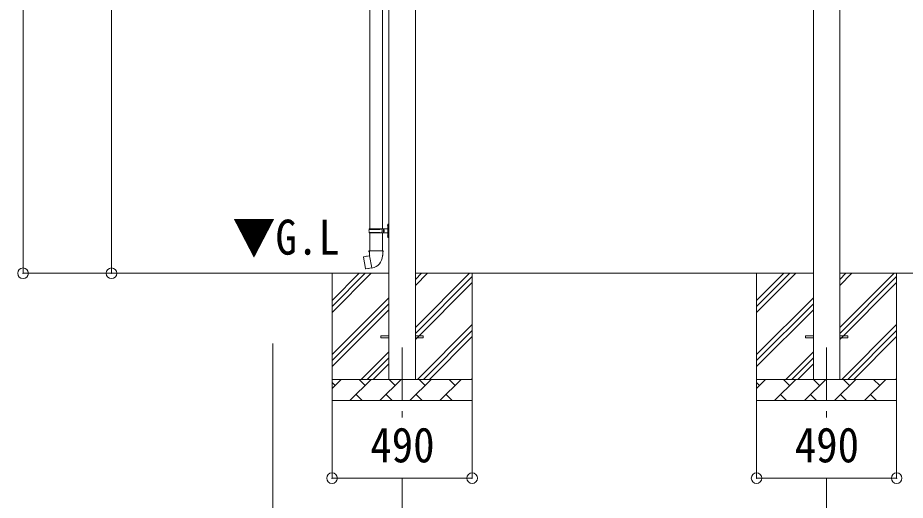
# Model space of a CAD drawing. Units: millimetres at full size, sheet at 1:50; details may follow other scales. Extents: x -14053 to 14053, y -9700 to 9700.
# Drawn here: x -132 to 4049, y -6950 to -4675 of the extents above; entities that cross this region are included whole.
import ezdxf
from ezdxf.enums import TextEntityAlignment as Align

# ---------------------------------------------------------------- set-up
doc = ezdxf.new("R2010")
doc.units = ezdxf.units.MM
doc.header["$LTSCALE"] = 50
doc.header["$PDMODE"] = 32
doc.header["$PDSIZE"] = 50
doc.linetypes.add('DOUBLE_CHAIN1', pattern=[8.8, 5, -1, 0.6, -0.6, 0.6, -1])
for name, color, linetype, lineweight in [('0-0_0', 7, 'Continuous', 9), ('0-1_Defpoints', 4, 'Continuous', 9), ('0-2_TEXT1', 7, 'Continuous', 9), ('0-6_PARTS1', 6, 'Continuous', 9)]:
    doc.layers.add(name, color=color, linetype=linetype, lineweight=lineweight)
doc.styles.add('ＭＳ ゴシック', font='')
doc.styles.get('ＭＳ ゴシック').set_extended_font_data('MS Gothic')

msp = doc.modelspace()

# ---------------------------------------------------------------- linework, layer by layer
at = {"layer": '0-0_0'}
for p, q in [((1616.18, -5879.79), (20.38, -5879.79)), ((1348.68, -5879.79), (1348.68, -6479.79)), ((1348.68, -6064.84), (1533.73, -5879.79)), ((1348.68, -6036.55), (1505.44, -5879.79)), ((1348.68, -6008.27), (1477.16, -5879.79)), ((1741.18, -6134.89), (1996.27, -5879.79)), ((1741.18, -5936.9), (1798.28, -5879.79)), ((1741.18, -5908.61), (1770, -5879.79)), ((3616.18, -5879.79), (1741.18, -5879.79)), ((1741.18, -6163.17), (2008.68, -5895.67)), ((2008.68, -5879.79), (2008.68, -6479.79)), ((3348.68, -5879.79), (3348.68, -6479.79)), ((3348.68, -6064.84), (3533.73, -5879.79)), ((3348.68, -6036.55), (3505.44, -5879.79)), ((3348.68, -6008.27), (3477.16, -5879.79)), ((3741.18, -6134.89), (3996.27, -5879.79)), ((3741.18, -5936.9), (3798.28, -5879.79)), ((3741.18, -5908.61), (3770, -5879.79)), ((5616.18, -5879.79), (3741.18, -5879.79)), ((3741.18, -6163.17), (4008.68, -5895.67)), ((4008.68, -5879.79), (4008.68, -6479.79)), ((1741.18, -6191.45), (2008.68, -5923.95)), ((3741.18, -6191.45), (4008.68, -5923.95)), ((1348.68, -6262.83), (1616.18, -5995.33)), ((3348.68, -6262.83), (3616.18, -5995.33)), ((1348.68, -6291.11), (1616.18, -6023.61)), ((1348.68, -6319.4), (1616.18, -6051.9)), ((3348.68, -6291.11), (3616.18, -6023.61)), ((3348.68, -6319.4), (3616.18, -6051.9)), ((1750.83, -6379.79), (2008.68, -6121.94)), ((3750.83, -6379.79), (4008.68, -6121.94)), ((1779.12, -6379.79), (2008.68, -6150.23)), ((1807.4, -6379.79), (2008.68, -6178.51)), ((3779.12, -6379.79), (4008.68, -6150.23)), ((3807.4, -6379.79), (4008.68, -6178.51)), ((1486.27, -6379.79), (1616.18, -6249.89)), ((3486.27, -6379.79), (3616.18, -6249.89)), ((1514.56, -6379.79), (1616.18, -6278.17)), ((1542.84, -6379.79), (1616.18, -6306.45)), ((3514.56, -6379.79), (3616.18, -6278.17)), ((3542.84, -6379.79), (3616.18, -6306.45)), ((1348.68, -6379.79), (2008.68, -6379.79)), ((1348.68, -6422.68), (1391.57, -6379.79)), ((1363.02, -6408.34), (1348.68, -6394)), ((1432.99, -6479.79), (1532.99, -6379.79)), ((1504.44, -6408.34), (1475.88, -6379.79)), ((1574.41, -6479.79), (1674.41, -6379.79)), ((1645.86, -6408.34), (1617.3, -6379.79)), ((1715.83, -6479.79), (1815.83, -6379.79)), ((1787.28, -6408.34), (1758.73, -6379.79)), ((1857.25, -6479.79), (1957.25, -6379.79)), ((1928.7, -6408.34), (1900.15, -6379.79)), ((2005.39, -6379.79), (2008.68, -6376.5)), ((3348.68, -6379.79), (4008.68, -6379.79)), ((3348.68, -6422.68), (3391.57, -6379.79)), ((3363.02, -6408.34), (3348.68, -6394)), ((3432.99, -6479.79), (3532.99, -6379.79)), ((3504.44, -6408.34), (3475.88, -6379.79)), ((3574.41, -6479.79), (3674.41, -6379.79)), ((3645.86, -6408.34), (3617.3, -6379.79)), ((3715.83, -6479.79), (3815.83, -6379.79)), ((3787.28, -6408.34), (3758.73, -6379.79)), ((3857.25, -6479.79), (3957.25, -6379.79)), ((3928.7, -6408.34), (3900.15, -6379.79)), ((4005.39, -6379.79), (4008.68, -6376.5)), ((2008.68, -6479.79), (1348.68, -6479.79)), ((1461.54, -6451.23), (1490.1, -6479.79)), ((1602.97, -6451.23), (1631.52, -6479.79)), ((1744.39, -6451.23), (1772.94, -6479.79)), ((1885.81, -6451.23), (1914.36, -6479.79)), ((4008.68, -6479.79), (3348.68, -6479.79)), ((3461.54, -6451.23), (3490.1, -6479.79)), ((3602.97, -6451.23), (3631.52, -6479.79)), ((3744.39, -6451.23), (3772.94, -6479.79)), ((3885.81, -6451.23), (3914.36, -6479.79))]:
    msp.add_line(p, q, dxfattribs=at)
at = {"layer": '0-1_Defpoints'}
for p, q in [((1616.18, -2882.29), (1616.18, -6379.79)), ((1741.18, -6379.79), (1741.18, -2882.29)), ((3616.18, -2856.57), (3616.18, -6379.79)), ((3741.18, -6379.79), (3741.18, -2856.57)), ((1578.68, -6175.29), (1616.18, -6175.29)), ((1578.68, -6184.29), (1578.68, -6175.29)), ((1578.68, -6184.29), (1616.18, -6184.29)), ((1741.18, -6175.29), (1778.68, -6175.29)), ((1741.18, -6184.29), (1778.68, -6184.29)), ((1778.68, -6184.29), (1778.68, -6175.29)), ((3578.68, -6175.29), (3616.18, -6175.29)), ((3578.68, -6184.29), (3578.68, -6175.29)), ((3578.68, -6184.29), (3616.18, -6184.29)), ((3741.18, -6175.29), (3778.68, -6175.29)), ((3741.18, -6184.29), (3778.68, -6184.29)), ((3778.68, -6184.29), (3778.68, -6175.29))]:
    msp.add_line(p, q, dxfattribs=at)
at = {"layer": '0-1_Defpoints', "color": 7, "linetype": 'DOUBLE_CHAIN1'}
for p, q in [((1678.68, -6229.79), (1678.68, -6579.79)), ((3678.68, -6229.79), (3678.68, -6579.79))]:
    msp.add_line(p, q, dxfattribs=at)
at = {"layer": '0-2_TEXT1'}
for p, q in [((1526.18, -4416.28), (1526.18, -5670.79)), ((1586.18, -4416.28), (1586.18, -5670.79)), ((1523.18, -5672.79), (1573.51, -5672.79)), ((1524.18, -5670.79), (1610.18, -5670.79)), ((1524.18, -5670.79), (1524.18, -5672.79)), ((1583.18, -5670.79), (1583.18, -5675.29)), ((1583.18, -5675.29), (1585.18, -5675.29)), ((1583.18, -5688.79), (1583.18, -5684.29)), ((1583.18, -5684.29), (1585.18, -5684.29)), ((1585.18, -5675.29), (1585.18, -5679.79)), ((1585.18, -5684.29), (1585.18, -5679.79)), ((1591.18, -5670.79), (1591.18, -5679.79)), ((1591.18, -5675.29), (1594.18, -5675.29)), ((1591.18, -5688.79), (1591.18, -5679.79)), ((1591.18, -5684.29), (1594.18, -5684.29)), ((1594.18, -5675.29), (1594.18, -5679.79)), ((1594.18, -5684.29), (1594.18, -5679.79)), ((1609.87, -5653.64), (1611.92, -5654.64)), ((1611.14, -5651.64), (1611.78, -5651.64)), ((1611.14, -5651.64), (1611.14, -5659.94)), ((1611.14, -5659.94), (1611.78, -5659.94)), ((1611.78, -5651.64), (1611.78, -5659.94)), ((1611.78, -5651.64), (1612.18, -5652.04)), ((1611.78, -5659.94), (1612.18, -5659.54)), ((1611.92, -5654.64), (1612.53, -5655.79)), ((1612.18, -5647.79), (1615.18, -5646.29)), ((1612.18, -5647.79), (1612.18, -5679.79)), ((1612.18, -5652.04), (1612.18, -5659.54)), ((1612.18, -5711.79), (1612.18, -5679.79)), ((1615.18, -5646.29), (1615.18, -5679.79)), ((1615.18, -5646.29), (1616.18, -5646.29)), ((1615.18, -5713.29), (1615.18, -5679.79)), ((1616.18, -5646.29), (1616.18, -5679.79)), ((1616.18, -5713.29), (1616.18, -5679.79)), ((1523.18, -5686.79), (1573.51, -5686.79)), ((1524.18, -5688.79), (1524.18, -5686.79)), ((1524.18, -5688.79), (1610.18, -5688.79)), ((1526.18, -5688.79), (1526.18, -5773.71)), ((1586.18, -5688.79), (1586.18, -5773.71)), ((1609.87, -5701.64), (1611.92, -5702.64)), ((1611.14, -5699.64), (1611.78, -5699.64)), ((1611.14, -5699.64), (1611.14, -5707.94)), ((1611.14, -5707.94), (1611.78, -5707.94)), ((1611.78, -5699.64), (1611.78, -5707.94)), ((1611.78, -5699.64), (1612.18, -5700.04)), ((1611.78, -5707.94), (1612.18, -5707.54)), ((1611.92, -5702.64), (1612.53, -5703.79)), ((1612.18, -5700.04), (1612.18, -5707.54)), ((1612.18, -5711.79), (1615.18, -5713.29)), ((1615.18, -5713.29), (1616.18, -5713.29)), ((1497.72, -5802.17), (1496.91, -5803.34)), ((1496.91, -5803.34), (1506.53, -5857.89)), ((1525.58, -5796.92), (1497.72, -5802.17)), ((1510.46, -5799.56), (1510.25, -5799.81)), ((1524.33, -5773.71), (1522.18, -5774.5)), ((1522.18, -5774.5), (1522.18, -5778.11)), ((1522.18, -5778.11), (1524.42, -5778.93)), ((1524.33, -5773.71), (1556.18, -5773.71)), ((1524.33, -5773.71), (1524.42, -5778.93)), ((1524.42, -5778.93), (1524.67, -5793.71)), ((1524.67, -5793.71), (1526.03, -5795.71)), ((1535.94, -5854.21), (1525.81, -5796.74)), ((1525.83, -5795.92), (1525.83, -5796.62)), ((1526.03, -5795.71), (1525.99, -5795.72)), ((1588.03, -5773.71), (1556.18, -5773.71)), ((1586.36, -5795.66), (1586.29, -5797.82)), ((1587.68, -5793.71), (1586.36, -5795.66)), ((1590.18, -5778.11), (1587.93, -5778.93)), ((1588.03, -5773.71), (1590.18, -5774.5)), ((1590.18, -5774.5), (1590.18, -5778.11)), ((1520.55, -5856.81), (1520.27, -5856.65)), ((1536.24, -5854.97), (1536, -5854.31))]:
    msp.add_line(p, q, dxfattribs=at)
for points in [[(1609.87, -5657.93), (1611.92, -5656.94), (1612.53, -5655.79)], [(1609.87, -5705.93), (1611.92, -5704.94), (1612.53, -5703.79)], [(1512.7, -5799.34), (1512.42, -5799.19), (1510.46, -5799.56)], [(1588.03, -5773.71), (1587.93, -5778.93), (1587.68, -5793.71)], [(1535.67, -5854.12), (1507.69, -5858.72), (1506.53, -5857.89)], [(1522.74, -5856.24), (1522.52, -5856.48), (1520.55, -5856.81)]]:
    msp.add_lwpolyline(points, dxfattribs=at)
for centre, radius, start, end in [((1571.93, -5679.79), 49.25, 171.82876, 180.00002), ((1571.93, -5679.79), 49.25, 180.00002, 188.17127), ((1573.51, -5670.79), 2, 270, 359.99998), ((1615.47, -5655.79), 6, 136.21765, 223.78235), ((1610.18, -5668.79), 2, 270, 359.99998), ((1573.51, -5688.79), 2, 0.00005, 90.00004), ((1615.47, -5703.79), 6, 136.21765, 223.78235), ((1610.18, -5690.79), 2, 0.00005, 90.00004), ((1525.53, -5796.62), 0.3, 280.66842, 0), ((1526.03, -5795.92), 0.2, 100, 180), ((1526.03, -5795.71), 60.3, 279.96938, 358), ((1535.72, -5854.41), 0.3, 20, 99.33158), ((1536.43, -5854.91), 0.2, 200, 279.96938)]:
    msp.add_arc(centre, radius, start, end, dxfattribs=at)
at = {"layer": '0-6_PARTS1'}
for p, q in [((-107.11, -5879.79), (-107.11, -2622.77)), ((309.71, -5879.79), (309.71, -2879.79)), ((-107.11, -5879.79), (953.25, -5879.79)), ((309.71, -5879.79), (953.25, -5879.79)), ((1069.68, -7493.27), (1069.68, -6210.42)), ((1348.68, -6845.68), (1348.68, -6479.79)), ((2008.68, -6845.68), (2008.68, -6479.79)), ((3348.68, -6845.68), (3348.68, -6479.79)), ((4008.68, -6845.68), (4008.68, -6479.79)), ((1348.68, -6845.68), (2008.68, -6845.68)), ((1678.68, -7493.27), (1678.68, -6845.68)), ((3348.68, -6845.68), (4008.68, -6845.68)), ((3678.68, -7493.27), (3678.68, -6845.68))]:
    msp.add_line(p, q, dxfattribs=at)
for p in [(-107.11, -5879.79), (309.71, -5879.79), (1348.68, -6845.68), (2008.68, -6845.68), (3348.68, -6845.68), (4008.68, -6845.68)]:
    msp.add_point(p, dxfattribs=at)

# ---------------------------------------------------------------- texts
at = {"layer": '0-0_0', "style": 'ＭＳ ゴシック', "width": 0.9}
msp.add_text('▼G.L', height=165, dxfattribs=at).set_placement((879.6, -5841.34), align=Align.BOTTOM_LEFT)
at = {"layer": '0-6_PARTS1', "color": 7, "style": 'ＭＳ ゴシック', "width": 0.9}
for p in [(1528.68, -6820.68), (3528.68, -6820.68)]:
    msp.add_text('490', height=165, dxfattribs=at).set_placement(p, align=Align.BOTTOM_LEFT)

doc.saveas('drawing.dxf')
